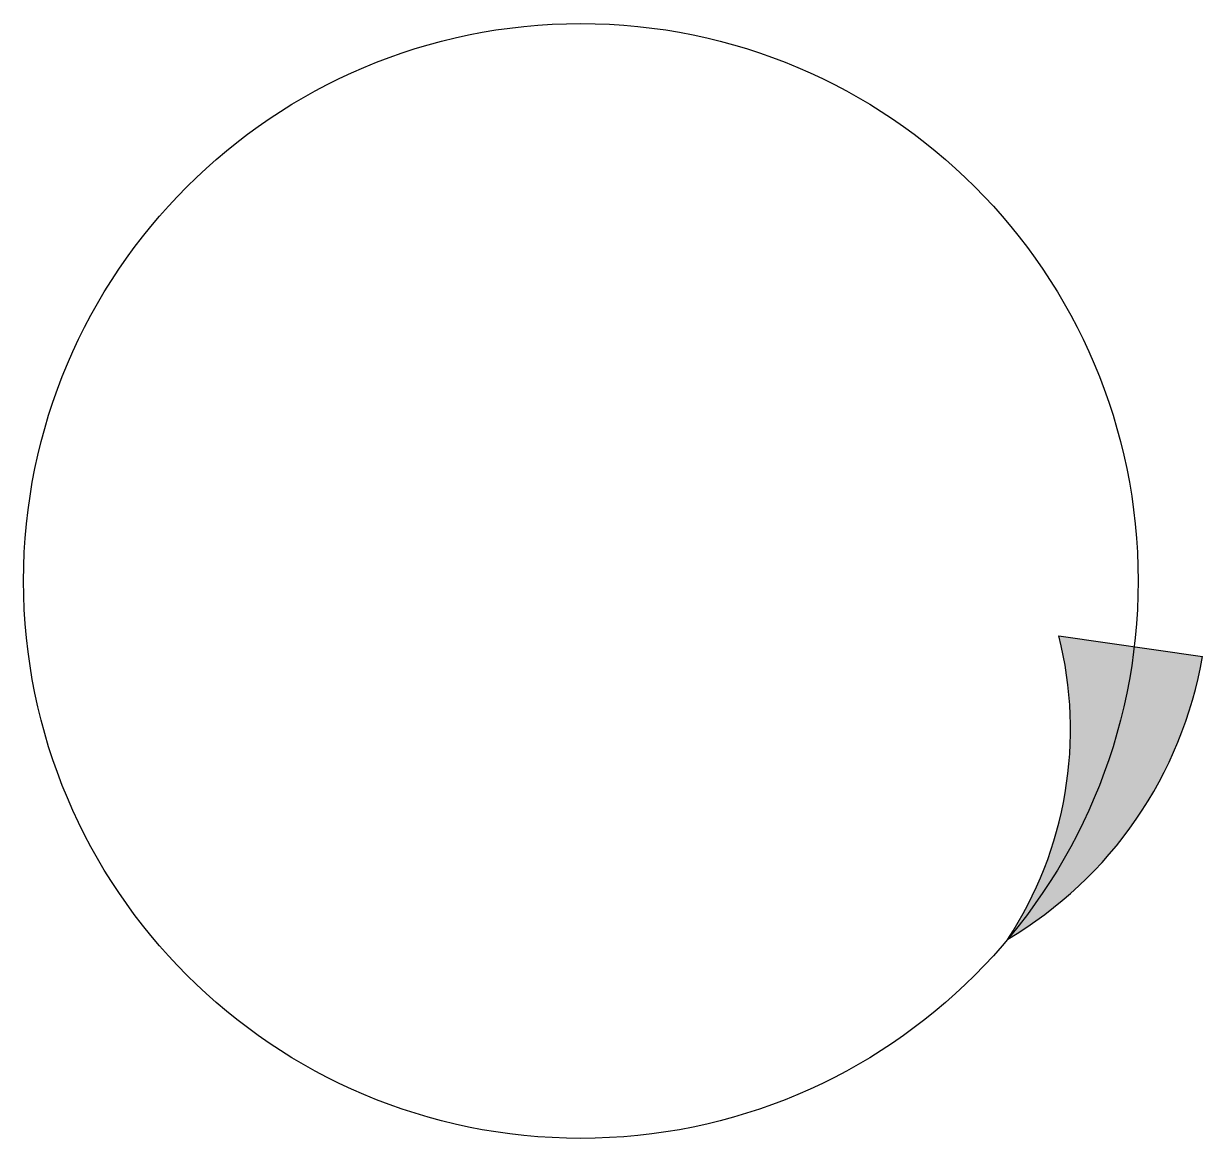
# Model space of a CAD drawing. Header units: millimetres. Extents: x 3.1 to 15.8, y 2.2 to 14.2.
import ezdxf

# ---------------------------------------------------------------- set-up
doc = ezdxf.new("R2010")
doc.units = ezdxf.units.MM
doc.header["$LTSCALE"] = 0.5
doc.layers.add('31-SYMBOLE', color=31, linetype='Continuous', lineweight=25, plot=False)

msp = doc.modelspace()

# ---------------------------------------------------------------- hatches: boundary and pattern name
at = {"layer": '31-SYMBOLE'}
h = msp.add_hatch(color=256, dxfattribs=at)
h.dxf.hatch_style = 1
h.paths.add_polyline_path([(15.077, 7.503), (14.266, 7.62, -0.209887), (13.715, 4.355, 0.145977)])
h.paths.add_polyline_path([(15.812, 7.398), (15.077, 7.503, -0.145977), (13.715, 4.355, 0.220001)])

# ---------------------------------------------------------------- linework, layer by layer
msp.add_line((14.266, 7.62), (15.812, 7.398), dxfattribs=at)
msp.add_circle((9.119, 8.212), 6, dxfattribs=at)
for centre, radius, start, end in [((10.273, 6.615), 4.118, 326.7179, 14.1323), ((11.473, 8.144), 4.402, 300.6175, 350.2474)]:
    msp.add_arc(centre, radius, start, end, dxfattribs=at)

doc.saveas('drawing.dxf')
